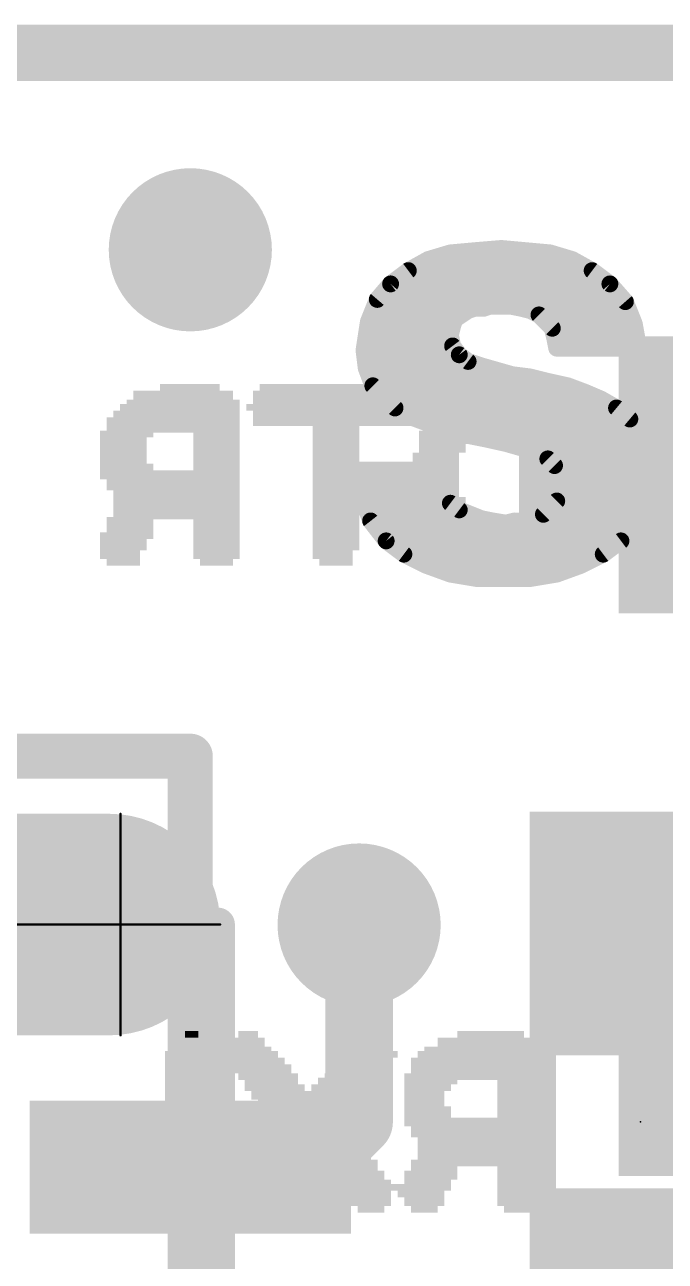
# Model space of a CAD drawing. Extents: x -29 to 78, y -18 to 17.
# Drawn here: x 5.6 to 8.49, y 11.05 to 16.64 of the extents above; entities that cross this region are included whole.
import ezdxf

# ---------------------------------------------------------------- set-up
doc = ezdxf.new("R2010")
doc.units = 0
for name, color, linetype in [('1', 12, 'CONTINUOUS'), ('16', 53, 'CONTINUOUS'), ('18', 110, 'CONTINUOUS'), ('20', 53, 'CONTINUOUS'), ('21', 41, 'CONTINUOUS'), ('22', 40, 'CONTINUOUS'), ('23', 53, 'CONTINUOUS'), ('51', 53, 'CONTINUOUS')]:
    doc.layers.add(name, color=color, linetype=linetype)

# ---------------------------------------------------------------- blocks, each defined once
blk = doc.blocks.new('RECT')
blk.add_solid([(-0.5, -0.5), (0.5, -0.5), (-0.5, 0.5), (0.5, 0.5)])
blk = doc.blocks.new('RECT160000X336000R100')
at = {"const_width": 0.5}
blk.add_lwpolyline([(0.25, -0.55), (0.25, 0.55, 0.4142), (0, 0.8), (0, 0.8, 0.4142), (-0.25, 0.55), (-0.25, -0.55, 0.4142), (0, -0.8), (0, -0.8, 0.4142)], format="xyb", close=True, dxfattribs=at)
blk.add_solid([(-0.0254, -0.5754), (0.0254, -0.5754), (-0.0254, 0.5754), (0.0254, 0.5754)])
blk = doc.blocks.new('ROUNDV')
at = {"const_width": 0.5}
blk.add_lwpolyline([(0, -0.25, 1), (0, 0.25, 1), (0, -0.25)], format="xyb", dxfattribs=at)

msp = doc.modelspace()

# ---------------------------------------------------------------- linework, layer by layer
at = {"layer": '1'}
for points, const_width in [([(0, 16.51), (21.59, 16.51)], 0.254), ([(0, 13.335), (6.35, 13.335)], 0.2032), ([(6.35, 13.335), (6.35, 3.175)], 0.2032), ([(7.112, 11.684), (7.112, 12.573)], 0.3048), ([(6.908, 11.48), (7.112, 11.684)], 0.3048), ([(6.35, 11.48), (6.908, 11.48)], 0.3048)]:
    msp.add_lwpolyline(points, dxfattribs=dict(at, const_width=const_width))
for points, const_width in [([(6.4008, 13.335, 1), (6.2992, 13.335)], 0.1016), ([(6.35, 13.2842, 1), (6.35, 13.3858)], 0.1016), ([(7.1882, 12.573, 1), (7.0358, 12.573)], 0.1524), ([(7.1659, 11.6301, 1), (7.0581, 11.7379)], 0.1524), ([(7.0358, 11.684, 1), (7.1882, 11.684)], 0.1524), ([(6.35, 11.5562, 1), (6.35, 11.4038)], 0.1524), ([(6.908, 11.4038, 1), (6.908, 11.5562)], 0.1524), ([(6.8541, 11.5339, 1), (6.9619, 11.4261)], 0.1524)]:
    msp.add_lwpolyline(points, format="xyb", dxfattribs=dict(at, const_width=const_width))
at = {"layer": '16'}
for points, const_width in [([(0, 16.51), (21.59, 16.51)], 0.254), ([(0, 13.335), (6.35, 13.335)], 0.2032), ([(6.35, 13.335), (6.35, 3.175)], 0.2032)]:
    msp.add_lwpolyline(points, dxfattribs=dict(at, const_width=const_width))
at = {"layer": '16', "const_width": 0.1016}
for points in [[(6.4008, 13.335, 1), (6.2992, 13.335)], [(6.35, 13.2842, 1), (6.35, 13.3858)]]:
    msp.add_lwpolyline(points, format="xyb", dxfattribs=at)
at = {"layer": '20', "const_width": 0.2032}
msp.add_lwpolyline([(0, 16.51), (21.59, 16.51)], dxfattribs=at)
at = {"layer": '21', "const_width": 0.0762}
for points in [[(7.424, 15.577), (7.524, 15.607)], [(7.524, 15.607), (7.634, 15.617)], [(7.634, 15.617), (7.754, 15.627)], [(7.682, 15.621), (7.82, 15.621)], [(7.754, 15.627), (7.974, 15.607)], [(7.974, 15.607), (8.074, 15.577)], [(7.334, 15.527), (7.424, 15.577)], [(7.366, 15.5448), (8.132, 15.5448)], [(8.074, 15.577), (8.164, 15.527)], [(7.254, 15.467), (7.334, 15.527)], [(8.164, 15.527), (8.244, 15.467)], [(7.194, 15.397), (7.254, 15.467)], [(7.2561, 15.4686), (8.2419, 15.4686)], [(8.244, 15.467), (8.314, 15.387)], [(7.154, 15.297), (7.194, 15.397)], [(7.1922, 15.3924), (8.3093, 15.3924)], [(8.314, 15.387), (8.354, 15.287)], [(7.1617, 15.3162), (7.5578, 15.3162)], [(7.604, 15.347), (7.544, 15.307)], [(7.634, 15.357), (7.604, 15.347)], [(7.674, 15.357), (7.634, 15.357)], [(7.704, 15.367), (7.674, 15.357)], [(7.794, 15.367), (7.704, 15.367)], [(7.844, 15.357), (7.794, 15.367)], [(7.884, 15.347), (7.844, 15.357)], [(7.924, 15.327), (7.884, 15.347)], [(7.984, 15.267), (7.924, 15.327)], [(7.9348, 15.3162), (8.3423, 15.3162)], [(7.134, 15.167), (7.154, 15.297)], [(7.534, 15.277), (7.524, 15.237)], [(7.544, 15.307), (7.534, 15.277)], [(7.994, 15.227), (7.984, 15.267)], [(8.354, 15.287), (8.374, 15.177)], [(7.1452, 15.24), (7.5248, 15.24)], [(7.524, 15.237), (7.534, 15.187)], [(7.9908, 15.24), (8.3625, 15.24)], [(8.004, 15.177), (7.994, 15.227)], [(7.144, 15.087), (7.134, 15.167)], [(7.1344, 15.1638), (7.5514, 15.1638)], [(7.534, 15.187), (7.564, 15.147)], [(7.564, 15.147), (7.604, 15.117)], [(8.374, 15.177), (8.004, 15.177)], [(7.604, 15.117), (7.664, 15.097)], [(7.664, 15.097), (7.804, 15.057)], [(7.1439, 15.0876), (7.6969, 15.0876)], [(7.174, 15.007), (7.144, 15.087)], [(7.804, 15.057), (7.884, 15.047)], [(7.884, 15.047), (7.964, 15.027)], [(7.1724, 15.0114), (8.0342, 15.0114)], [(7.274, 14.907), (7.174, 15.007)], [(7.964, 15.027), (8.054, 15.007)], [(8.054, 15.007), (8.134, 14.977)], [(7.2458, 14.9352), (8.2247, 14.9352)], [(8.134, 14.977), (8.204, 14.947)], [(8.204, 14.947), (8.274, 14.907)], [(7.344, 14.867), (7.274, 14.907)], [(7.424, 14.837), (7.344, 14.867)], [(8.274, 14.907), (8.334, 14.857)], [(7.3653, 14.859), (8.3316, 14.859)], [(7.504, 14.817), (7.424, 14.837)], [(7.584, 14.787), (7.504, 14.817)], [(8.334, 14.857), (8.374, 14.797)], [(7.684, 14.767), (7.584, 14.787)], [(7.605, 14.7828), (8.3793, 14.7828)], [(7.774, 14.747), (7.684, 14.767)], [(8.374, 14.797), (8.404, 14.717)], [(7.914, 14.707), (7.774, 14.747)], [(7.964, 14.677), (7.914, 14.707)], [(7.9147, 14.7066), (8.4052, 14.7066)], [(8.404, 14.717), (8.414, 14.627)], [(7.994, 14.647), (7.964, 14.677)], [(8.014, 14.617), (7.994, 14.647)], [(7.124, 14.507), (7.104, 14.627)], [(7.104, 14.627), (7.474, 14.627)], [(7.474, 14.627), (7.484, 14.567)], [(8.0051, 14.6304), (8.4136, 14.6304)], [(8.024, 14.577), (8.014, 14.617)], [(8.414, 14.627), (8.404, 14.497)], [(7.1161, 14.5542), (7.4904, 14.5542)], [(7.484, 14.567), (7.504, 14.527)], [(8.024, 14.527), (8.024, 14.577)], [(8.024, 14.5542), (8.4084, 14.5542)], [(7.164, 14.397), (7.124, 14.507)], [(7.1345, 14.478), (7.5236, 14.478)], [(7.504, 14.527), (7.524, 14.477)], [(7.524, 14.477), (7.564, 14.447)], [(7.944, 14.427), (8.004, 14.487)], [(7.995, 14.478), (8.3945, 14.478)], [(8.004, 14.487), (8.024, 14.527)], [(8.404, 14.497), (8.354, 14.397)], [(7.564, 14.447), (7.664, 14.407)], [(7.904, 14.417), (7.944, 14.427)], [(7.1623, 14.4018), (7.69, 14.4018)], [(7.234, 14.307), (7.164, 14.397)], [(7.664, 14.407), (7.714, 14.397)], [(7.714, 14.397), (7.774, 14.387)], [(7.774, 14.387), (7.814, 14.397)], [(7.814, 14.397), (7.854, 14.397)], [(7.854, 14.397), (7.904, 14.417)], [(7.866, 14.4018), (8.3564, 14.4018)], [(8.354, 14.397), (8.294, 14.307)], [(7.2195, 14.3256), (8.3064, 14.3256)], [(7.314, 14.247), (7.234, 14.307)], [(8.294, 14.307), (8.214, 14.247)], [(7.3108, 14.2494), (8.2172, 14.2494)], [(7.414, 14.197), (7.314, 14.247)], [(7.524, 14.157), (7.414, 14.197)], [(8.114, 14.197), (8.004, 14.157)], [(8.214, 14.247), (8.114, 14.197)], [(7.4794, 14.1732), (8.0486, 14.1732)], [(7.644, 14.137), (7.524, 14.157)], [(8.004, 14.157), (7.884, 14.137)], [(7.884, 14.137), (7.644, 14.137)]]:
    msp.add_lwpolyline(points, dxfattribs=at)
at = {"layer": '21', "const_width": 0.0381}
for points in [[(7.5223, 15.626, 1), (7.5257, 15.588)], [(7.5295, 15.5888, 1), (7.5185, 15.6252)], [(7.6324, 15.636, 1), (7.6356, 15.598)], [(7.6357, 15.598, 1), (7.6323, 15.636)], [(7.682, 15.6401, 1), (7.682, 15.602)], [(7.7557, 15.646, 1), (7.7523, 15.608)], [(7.7556, 15.608, 1), (7.7524, 15.646)], [(7.82, 15.602, 1), (7.82, 15.6401)], [(7.9795, 15.6252, 1), (7.9685, 15.5888)], [(7.9723, 15.588, 1), (7.9757, 15.626)], [(7.366, 15.5639, 1), (7.366, 15.5258)], [(7.4185, 15.5952, 1), (7.4295, 15.5588)], [(7.4333, 15.5603, 1), (7.4147, 15.5937)], [(8.0833, 15.5937, 1), (8.0647, 15.5603)], [(8.0685, 15.5588, 1), (8.0795, 15.5952)], [(8.132, 15.5258, 1), (8.132, 15.5639)], [(7.3247, 15.5437, 1), (7.3433, 15.5103)], [(7.3454, 15.5118, 1), (7.3226, 15.5422)], [(8.1754, 15.5422, 1), (8.1526, 15.5118)], [(8.1547, 15.5103, 1), (8.1733, 15.5437)], [(7.2426, 15.4822, 1), (7.2654, 15.4518)], [(7.2561, 15.4877, 1), (7.2561, 15.4496)], [(7.2685, 15.4546, 1), (7.2395, 15.4794)], [(8.2583, 15.4795, 1), (8.2297, 15.4545)], [(8.2326, 15.4518, 1), (8.2554, 15.4822)], [(8.2419, 15.4496, 1), (8.2419, 15.4877)], [(7.1922, 15.4115, 1), (7.1922, 15.3734)], [(7.1795, 15.4094, 1), (7.2085, 15.3846)], [(7.2117, 15.3899, 1), (7.1763, 15.4041)], [(8.3317, 15.3941, 1), (8.2963, 15.3799)], [(8.2997, 15.3745, 1), (8.3283, 15.3995)], [(8.3093, 15.3734, 1), (8.3093, 15.4115)], [(7.1617, 15.3353, 1), (7.1617, 15.2972)], [(7.5578, 15.2972, 1), (7.5578, 15.3353)], [(7.598, 15.3651, 1), (7.61, 15.3289)], [(7.6146, 15.3311, 1), (7.5934, 15.3629)], [(7.634, 15.3761, 1), (7.634, 15.338)], [(7.64, 15.3389, 1), (7.628, 15.3751)], [(7.668, 15.3751, 1), (7.68, 15.3389)], [(7.674, 15.338, 1), (7.674, 15.3761)], [(7.704, 15.3861, 1), (7.704, 15.348)], [(7.71, 15.3489, 1), (7.698, 15.3851)], [(7.7977, 15.3857, 1), (7.7903, 15.3483)], [(7.794, 15.348, 1), (7.794, 15.3861)], [(7.8486, 15.3755, 1), (7.8394, 15.3385)], [(7.8403, 15.3383, 1), (7.8477, 15.3757)], [(7.8925, 15.364, 1), (7.8755, 15.33)], [(7.8794, 15.3285, 1), (7.8886, 15.3655)], [(7.9375, 15.3405, 1), (7.9105, 15.3135)], [(7.9155, 15.31, 1), (7.9325, 15.344)], [(7.9348, 15.3353, 1), (7.9348, 15.2972)], [(8.3423, 15.2972, 1), (8.3423, 15.3353)], [(7.1363, 15.3041, 1), (7.1717, 15.2899)], [(7.1728, 15.2941, 1), (7.1352, 15.2999)], [(7.5159, 15.283, 1), (7.5521, 15.271)], [(7.5525, 15.2724, 1), (7.5155, 15.2816)], [(7.5334, 15.3229, 1), (7.5546, 15.2911)], [(7.5621, 15.301, 1), (7.5259, 15.313)], [(8.0025, 15.2716, 1), (7.9655, 15.2624)], [(7.9705, 15.2535, 1), (7.9975, 15.2805)], [(8.3727, 15.2904, 1), (8.3353, 15.2836)], [(8.3363, 15.2799, 1), (8.3717, 15.2941)], [(7.1452, 15.2591, 1), (7.1452, 15.221)], [(7.5427, 15.2407, 1), (7.5053, 15.2333)], [(7.5055, 15.2416, 1), (7.5425, 15.2324)], [(7.5248, 15.221, 1), (7.5248, 15.2591)], [(7.9908, 15.2591, 1), (7.9908, 15.221)], [(8.0127, 15.2307, 1), (7.9753, 15.2233)], [(7.9755, 15.2224, 1), (8.0125, 15.2316)], [(8.3625, 15.221, 1), (8.3625, 15.2591)], [(7.1529, 15.1694, 1), (7.1151, 15.1646)], [(7.1152, 15.1699, 1), (7.1528, 15.1641)], [(7.1344, 15.1829, 1), (7.1344, 15.1448)], [(7.5492, 15.1984, 1), (7.5188, 15.1756)], [(7.5153, 15.1833, 1), (7.5527, 15.1907)], [(7.5754, 15.1622, 1), (7.5526, 15.1318)], [(7.5514, 15.1448, 1), (7.5514, 15.1829)], [(8.004, 15.1961, 1), (8.004, 15.158)], [(7.9853, 15.1733, 1), (8.0227, 15.1807)], [(8.3553, 15.1736, 1), (8.3927, 15.1804)], [(8.374, 15.158, 1), (8.374, 15.1961)], [(7.5488, 15.1356, 1), (7.5792, 15.1584)], [(7.61, 15.1351, 1), (7.598, 15.0989)], [(7.5926, 15.1018, 1), (7.6154, 15.1322)], [(7.6692, 15.1153, 1), (7.6588, 15.0787)], [(7.658, 15.0789, 1), (7.67, 15.1151)], [(7.1439, 15.1067, 1), (7.1439, 15.0686)], [(7.1618, 15.0937, 1), (7.1262, 15.0803)], [(7.1251, 15.0846, 1), (7.1629, 15.0894)], [(7.6969, 15.0686, 1), (7.6969, 15.1067)], [(7.8064, 15.0759, 1), (7.8016, 15.0381)], [(7.7988, 15.0387, 1), (7.8092, 15.0753)], [(7.8886, 15.0655, 1), (7.8794, 15.0285)], [(7.8816, 15.0281, 1), (7.8864, 15.0659)], [(7.1724, 15.0305, 1), (7.1724, 14.9924)], [(7.1875, 15.0205, 1), (7.1605, 14.9935)], [(7.1562, 15.0003, 1), (7.1918, 15.0137)], [(7.9681, 15.0456, 1), (7.9599, 15.0084)], [(7.9594, 15.0085, 1), (7.9686, 15.0455)], [(8.0342, 14.9924, 1), (8.0342, 15.0305)], [(8.0607, 15.0248, 1), (8.0473, 14.9892)], [(8.0499, 14.9884, 1), (8.0581, 15.0256)], [(7.2458, 14.9543, 1), (7.2458, 14.9162)], [(8.1415, 14.9945, 1), (8.1265, 14.9595)], [(8.1273, 14.9592, 1), (8.1407, 14.9948)], [(8.2135, 14.9635, 1), (8.1945, 14.9305)], [(8.1965, 14.9295, 1), (8.2115, 14.9645)], [(8.2247, 14.9162, 1), (8.2247, 14.9543)], [(7.2835, 14.9235, 1), (7.2645, 14.8905)], [(7.2605, 14.8935, 1), (7.2875, 14.9205)], [(7.3507, 14.8848, 1), (7.3373, 14.8492)], [(8.2862, 14.9216, 1), (8.2618, 14.8924)], [(8.2645, 14.8905, 1), (8.2835, 14.9235)], [(7.3345, 14.8505, 1), (7.3535, 14.8835)], [(7.3653, 14.878, 1), (7.3653, 14.8399)], [(7.4286, 14.8555, 1), (7.4194, 14.8185)], [(7.4173, 14.8192, 1), (7.4307, 14.8548)], [(7.5107, 14.8348, 1), (7.4973, 14.7992)], [(7.4994, 14.7985, 1), (7.5086, 14.8355)], [(8.3499, 14.8676, 1), (8.3181, 14.8464)], [(8.3218, 14.8424, 1), (8.3462, 14.8716)], [(8.3316, 14.8399, 1), (8.3316, 14.878)], [(7.5877, 14.8057, 1), (7.5803, 14.7683)], [(7.5773, 14.7692, 1), (7.5907, 14.8048)], [(7.605, 14.8018, 1), (7.605, 14.7637)], [(7.6881, 14.7856, 1), (7.6799, 14.7484)], [(7.6803, 14.7483, 1), (7.6877, 14.7857)], [(8.3918, 14.8037, 1), (8.3562, 14.7903)], [(8.3581, 14.7864, 1), (8.3899, 14.8076)], [(8.3793, 14.7637, 1), (8.3793, 14.8018)], [(7.7792, 14.7653, 1), (7.7688, 14.7287)], [(7.7699, 14.7284, 1), (7.7781, 14.7656)], [(7.9238, 14.7233, 1), (7.9042, 14.6907)], [(7.9147, 14.7256, 1), (7.9147, 14.6875)], [(7.9088, 14.6887, 1), (7.9192, 14.7253)], [(8.4229, 14.7191, 1), (8.3851, 14.7149)], [(8.3862, 14.7103, 1), (8.4218, 14.7237)], [(8.4052, 14.6875, 1), (8.4052, 14.7256)], [(7.9775, 14.6905, 1), (7.9505, 14.6635)], [(7.9542, 14.6607, 1), (7.9738, 14.6933)], [(8.0099, 14.6576, 1), (7.9781, 14.6364)], [(7.104, 14.6461, 1), (7.104, 14.608)], [(7.1228, 14.6301, 1), (7.0852, 14.6239)], [(7.4928, 14.6301, 1), (7.4552, 14.6239)], [(7.474, 14.608, 1), (7.474, 14.6461)], [(7.9805, 14.6335, 1), (8.0075, 14.6605)], [(8.0051, 14.6494, 1), (8.0051, 14.6113)], [(8.0325, 14.6216, 1), (7.9955, 14.6124)], [(7.9981, 14.6064, 1), (8.0299, 14.6276)], [(8.433, 14.6255, 1), (8.395, 14.6285)], [(8.3951, 14.6249, 1), (8.4329, 14.6291)], [(8.4136, 14.6113, 1), (8.4136, 14.6494)], [(7.1161, 14.5733, 1), (7.1161, 14.5352)], [(7.501, 14.5755, 1), (7.467, 14.5585)], [(7.4652, 14.5639, 1), (7.5028, 14.5701)], [(7.4904, 14.5352, 1), (7.4904, 14.5733)], [(8.024, 14.5733, 1), (8.024, 14.5352)], [(8.0431, 14.577, 1), (8.005, 14.577)], [(8.0055, 14.5724, 1), (8.0425, 14.5816)], [(8.4084, 14.5352, 1), (8.4084, 14.5733)], [(7.1419, 14.5135, 1), (7.1061, 14.5005)], [(7.1052, 14.5039, 1), (7.1428, 14.5101)], [(7.1345, 14.4971, 1), (7.1345, 14.459)], [(7.5217, 14.5341, 1), (7.4863, 14.5199)], [(7.487, 14.5185, 1), (7.521, 14.5355)], [(7.5354, 14.4922, 1), (7.5126, 14.4618)], [(7.5236, 14.459, 1), (7.5236, 14.4971)], [(7.995, 14.4971, 1), (7.995, 14.459)], [(7.987, 14.4955, 1), (8.021, 14.4785)], [(8.0175, 14.4735, 1), (7.9905, 14.5005)], [(8.005, 14.527, 1), (8.0431, 14.527)], [(8.041, 14.5185, 1), (8.007, 14.5355)], [(8.385, 14.4985, 1), (8.423, 14.4955)], [(8.421, 14.4885, 1), (8.387, 14.5055)], [(8.3945, 14.459, 1), (8.3945, 14.4971)], [(7.5063, 14.4699, 1), (7.5417, 14.4841)], [(7.5711, 14.4647, 1), (7.5569, 14.4293)], [(7.5526, 14.4318, 1), (7.5754, 14.4622)], [(7.9305, 14.4405, 1), (7.9575, 14.4135)], [(7.9486, 14.4085, 1), (7.9394, 14.4455)], [(7.1623, 14.4209, 1), (7.1623, 14.3828)], [(7.179, 14.4087, 1), (7.149, 14.3853)], [(7.1461, 14.3905, 1), (7.1819, 14.4035)], [(7.6677, 14.4257, 1), (7.6603, 14.3883)], [(7.6569, 14.3893, 1), (7.6711, 14.4247)], [(7.69, 14.3828, 1), (7.69, 14.4209)], [(7.7171, 14.4158, 1), (7.7109, 14.3782)], [(7.7103, 14.3783, 1), (7.7177, 14.4157)], [(7.7694, 14.4055, 1), (7.7786, 14.3685)], [(7.7709, 14.3682, 1), (7.7771, 14.4058)], [(7.814, 14.4161, 1), (7.814, 14.378)], [(7.8186, 14.3785, 1), (7.8094, 14.4155)], [(7.8469, 14.4147, 1), (7.8611, 14.3793)], [(7.866, 14.4209, 1), (7.866, 14.3828)], [(7.854, 14.378, 1), (7.854, 14.4161)], [(7.8994, 14.4355, 1), (7.9086, 14.3985)], [(7.9111, 14.3993, 1), (7.8969, 14.4347)], [(8.337, 14.4055, 1), (8.371, 14.3885)], [(8.3699, 14.3864, 1), (8.3381, 14.4076)], [(8.3564, 14.3828, 1), (8.3564, 14.4209)], [(7.2195, 14.3447, 1), (7.2195, 14.3066)], [(8.3064, 14.3066, 1), (8.3064, 14.3447)], [(7.2454, 14.3222, 1), (7.2226, 14.2918)], [(7.219, 14.2953, 1), (7.249, 14.3187)], [(8.2781, 14.3176, 1), (8.3099, 14.2964)], [(8.3054, 14.2918, 1), (8.2826, 14.3222)], [(7.3108, 14.2685, 1), (7.3108, 14.2304)], [(7.3225, 14.264, 1), (7.3055, 14.23)], [(7.3026, 14.2318, 1), (7.3254, 14.2622)], [(7.4205, 14.2149, 1), (7.4075, 14.1791)], [(8.1205, 14.1791, 1), (8.1075, 14.2149)], [(8.2026, 14.2622, 1), (8.2254, 14.2318)], [(8.2225, 14.23, 1), (8.2055, 14.264)], [(8.2172, 14.2304, 1), (8.2172, 14.2685)], [(7.4055, 14.18, 1), (7.4225, 14.214)], [(7.4794, 14.1923, 1), (7.4794, 14.1542)], [(7.5271, 14.1758, 1), (7.5209, 14.1382)], [(7.5175, 14.1391, 1), (7.5305, 14.1749)], [(7.9975, 14.1749, 1), (8.0105, 14.1391)], [(8.0071, 14.1382, 1), (8.0009, 14.1758)], [(8.0486, 14.1542, 1), (8.0486, 14.1923)], [(8.1055, 14.214, 1), (8.1225, 14.18)], [(7.644, 14.1561, 1), (7.644, 14.118)], [(7.6409, 14.1182, 1), (7.6471, 14.1558)], [(7.8809, 14.1558, 1), (7.8871, 14.1182)], [(7.884, 14.118, 1), (7.884, 14.1561)]]:
    msp.add_lwpolyline(points, format="xyb", dxfattribs=at)
at = {"layer": '23'}
msp.add_point((8.382, 11.684), dxfattribs=at)
at = {"layer": '51'}
for points, const_width in [([(6.035, 13.075), (6.035, 12.075)], 0.01), ([(-1.345, 12.575), (6.475, 12.575)], 0.1524), ([(6.475, 12.575), (6.475, 3.935)], 0.1524), ([(6.475, 12.575), (4.385, 12.575)], 0.01), ([(6.485, 12.575), (6.475, 12.575)], 0.01), ([(7.95, 11.328), (7.95, 12.04)], 0.1016)]:
    msp.add_lwpolyline(points, dxfattribs=dict(at, const_width=const_width))
for points, const_width in [([(6.0375, 13.075, 1), (6.0325, 13.075)], 0.005), ([(6.5131, 12.575, 1), (6.4369, 12.575)], 0.0762), ([(6.475, 12.5369, 1), (6.475, 12.6131)], 0.0762), ([(6.475, 12.5775, 1), (6.475, 12.5725)], 0.005), ([(6.475, 12.5725, 1), (6.475, 12.5775)], 0.005), ([(6.485, 12.5725, 1), (6.485, 12.5775)], 0.005), ([(6.0325, 12.075, 1), (6.0375, 12.075)], 0.005), ([(7.9754, 12.04, 1), (7.9246, 12.04)], 0.0508), ([(7.9246, 11.328, 1), (7.9754, 11.328)], 0.0508)]:
    msp.add_lwpolyline(points, format="xyb", dxfattribs=dict(at, const_width=const_width))

# ---------------------------------------------------------------- block references
at = {"layer": '1', "rotation": 90}
msp.add_blockref('RECT160000X336000R100', (5.435, 12.575), dxfattribs=at)
at = {"layer": '1', "xscale": 1.1, "rotation": 90}
for p in [(8.382, 12.534), (8.382, 10.834)]:
    msp.add_blockref('RECT', p, dxfattribs=at)
at = {"layer": '1', "xscale": 0.6, "yscale": 1.45, "rotation": 90}
msp.add_blockref('RECT', (6.35, 11.48), dxfattribs=at)
at = {"layer": '16', "xscale": 1.25, "yscale": 3, "rotation": 90}
for p in [(9.783, 14.605), (9.783, 12.065)]:
    msp.add_blockref('RECT', p, dxfattribs=at)
at = {"layer": '16', "rotation": 270}
msp.add_blockref('RECT160000X336000R100', (5.435, 12.575), dxfattribs=at)
at = {"layer": '18', "xscale": 0.7366, "yscale": 0.7366}
for p in [(6.35, 15.621), (6.35, 15.621), (7.112, 12.573), (7.112, 12.573)]:
    msp.add_blockref('ROUNDV', p, dxfattribs=at)
at = {"layer": '22', "rotation": 180}
for p, xscale, yscale in [((6.318, 14.965), 0.45, 0.04), ((6.348, 15), 0.27, 0.03), ((7.008, 14.965), 0.75, 0.04), ((6.993, 15), 0.66, 0.03), ((7.818, 14.965), 0.45, 0.04), ((7.848, 15), 0.27, 0.03), ((6.303, 14.91), 0.54, 0.03), ((6.318, 14.93), 0.51, 0.03), ((6.993, 14.91), 0.78, 0.03), ((7.008, 14.93), 0.75, 0.03), ((7.773, 14.91), 0.54, 0.03), ((7.788, 14.93), 0.51, 0.03), ((6.273, 14.845), 0.6, 0.04), ((6.288, 14.88), 0.57, 0.03), ((7.008, 14.88), 0.75, 0.03), ((6.993, 14.845), 0.72, 0.04), ((7.743, 14.845), 0.6, 0.04), ((7.758, 14.88), 0.57, 0.03), ((6.063, 14.79), 0.24, 0.03), ((6.273, 14.81), 0.6, 0.03), ((6.468, 14.79), 0.21, 0.03), ((7.008, 14.81), 0.21, 0.03), ((7.008, 14.79), 0.21, 0.03), ((7.533, 14.79), 0.3, 0.03), ((7.728, 14.81), 0.63, 0.03), ((7.938, 14.79), 0.21, 0.03), ((6.048, 14.76), 0.21, 0.03), ((6.048, 14.725), 0.21, 0.04), ((6.468, 14.76), 0.21, 0.03), ((6.468, 14.725), 0.21, 0.04), ((7.008, 14.76), 0.21, 0.03), ((7.008, 14.725), 0.21, 0.04), ((7.503, 14.76), 0.24, 0.03), ((7.488, 14.725), 0.21, 0.04), ((7.938, 14.76), 0.21, 0.03), ((7.938, 14.725), 0.21, 0.04), ((6.048, 14.69), 0.21, 0.03), ((6.468, 14.69), 0.21, 0.03), ((7.008, 14.69), 0.21, 0.03), ((7.458, 14.69), 0.21, 0.03), ((7.938, 14.69), 0.21, 0.03), ((6.048, 14.66), 0.21, 0.03), ((6.063, 14.64), 0.24, 0.03), ((6.258, 14.605), 0.63, 0.04), ((6.468, 14.66), 0.21, 0.03), ((6.468, 14.64), 0.21, 0.03), ((7.008, 14.66), 0.21, 0.03), ((7.008, 14.64), 0.21, 0.03), ((7.008, 14.605), 0.21, 0.04), ((7.458, 14.66), 0.21, 0.03), ((7.458, 14.64), 0.21, 0.03), ((7.458, 14.605), 0.21, 0.04), ((7.938, 14.66), 0.21, 0.03), ((7.938, 14.64), 0.21, 0.03), ((7.938, 14.605), 0.21, 0.04), ((6.273, 14.57), 0.6, 0.03), ((7.008, 14.57), 0.21, 0.03), ((7.458, 14.57), 0.21, 0.03), ((7.938, 14.57), 0.21, 0.03), ((6.273, 14.55), 0.6, 0.03), ((6.288, 14.52), 0.57, 0.03), ((7.008, 14.55), 0.21, 0.03), ((7.008, 14.52), 0.21, 0.03), ((7.458, 14.55), 0.21, 0.03), ((7.458, 14.52), 0.21, 0.03), ((7.938, 14.55), 0.21, 0.03), ((7.938, 14.52), 0.21, 0.03), ((6.288, 14.485), 0.57, 0.04), ((6.288, 14.45), 0.57, 0.03), ((7.008, 14.485), 0.21, 0.04), ((7.008, 14.45), 0.21, 0.03), ((7.473, 14.485), 0.24, 0.04), ((7.503, 14.45), 0.24, 0.03), ((7.938, 14.485), 0.21, 0.04), ((7.938, 14.45), 0.21, 0.03), ((6.078, 14.4), 0.21, 0.03), ((6.288, 14.42), 0.57, 0.03), ((6.468, 14.4), 0.21, 0.03), ((7.008, 14.42), 0.21, 0.03), ((7.008, 14.4), 0.21, 0.03), ((7.518, 14.42), 0.27, 0.03), ((7.728, 14.4), 0.63, 0.03), ((7.938, 14.42), 0.21, 0.03), ((6.078, 14.365), 0.21, 0.04), ((6.468, 14.365), 0.21, 0.04), ((7.008, 14.365), 0.21, 0.04), ((7.728, 14.365), 0.63, 0.04), ((6.063, 14.33), 0.24, 0.03), ((6.048, 14.31), 0.21, 0.03), ((6.048, 14.28), 0.21, 0.03), ((6.468, 14.33), 0.21, 0.03), ((6.468, 14.31), 0.21, 0.03), ((6.468, 14.28), 0.21, 0.03), ((7.008, 14.33), 0.21, 0.03), ((7.008, 14.31), 0.21, 0.03), ((7.008, 14.28), 0.21, 0.03), ((7.743, 14.33), 0.6, 0.03), ((7.758, 14.31), 0.57, 0.03), ((7.773, 14.28), 0.54, 0.03), ((6.033, 14.245), 0.18, 0.04), ((6.468, 14.245), 0.21, 0.04), ((6.993, 14.245), 0.18, 0.04), ((7.803, 14.245), 0.48, 0.04), ((6.048, 14.21), 0.15, 0.03), ((6.468, 14.21), 0.15, 0.03), ((7.008, 14.21), 0.15, 0.03), ((7.818, 14.21), 0.39, 0.03), ((6.356, 12.044), 0.18, 0.04), ((6.356, 12.079), 0.06, 0.03), ((6.611, 12.044), 0.15, 0.04), ((6.611, 12.079), 0.09, 0.03), ((7.166, 12.044), 0.18, 0.04), ((7.151, 12.079), 0.09, 0.03), ((7.691, 12.044), 0.45, 0.04), ((7.706, 12.079), 0.3, 0.03), ((6.341, 11.989), 0.21, 0.03), ((6.356, 12.009), 0.18, 0.03), ((6.611, 12.009), 0.21, 0.03), ((6.626, 11.989), 0.24, 0.03), ((7.151, 11.989), 0.27, 0.03), ((7.151, 12.009), 0.21, 0.03), ((7.646, 11.989), 0.54, 0.03), ((7.661, 12.009), 0.51, 0.03), ((6.341, 11.959), 0.21, 0.03), ((6.641, 11.959), 0.27, 0.03), ((7.136, 11.959), 0.24, 0.03), ((7.631, 11.959), 0.57, 0.03), ((6.341, 11.924), 0.21, 0.04), ((6.341, 11.889), 0.21, 0.03), ((6.671, 11.924), 0.27, 0.04), ((6.701, 11.889), 0.27, 0.03), ((7.091, 11.889), 0.27, 0.03), ((7.121, 11.924), 0.27, 0.04), ((7.616, 11.889), 0.6, 0.03), ((7.631, 11.924), 0.57, 0.04), ((6.341, 11.869), 0.21, 0.03), ((6.341, 11.839), 0.21, 0.03), ((6.716, 11.869), 0.24, 0.03), ((6.731, 11.839), 0.27, 0.03), ((7.031, 11.839), 0.27, 0.03), ((7.061, 11.869), 0.27, 0.03), ((7.436, 11.869), 0.24, 0.03), ((7.421, 11.839), 0.21, 0.03), ((7.826, 11.869), 0.18, 0.03), ((7.826, 11.839), 0.18, 0.03), ((6.341, 11.804), 0.21, 0.04), ((6.341, 11.769), 0.21, 0.03), ((6.881, 11.804), 0.51, 0.04), ((6.881, 11.769), 0.45, 0.03), ((7.406, 11.804), 0.18, 0.04), ((7.406, 11.769), 0.18, 0.03), ((7.826, 11.804), 0.18, 0.04), ((7.826, 11.769), 0.18, 0.03), ((6.341, 11.739), 0.21, 0.03), ((6.341, 11.719), 0.21, 0.03), ((6.881, 11.739), 0.39, 0.03), ((6.881, 11.719), 0.33, 0.03), ((7.421, 11.739), 0.21, 0.03), ((7.421, 11.719), 0.21, 0.03), ((7.826, 11.739), 0.18, 0.03), ((7.826, 11.719), 0.18, 0.03), ((6.341, 11.684), 0.21, 0.04), ((6.881, 11.684), 0.27, 0.04), ((7.616, 11.684), 0.6, 0.04), ((6.341, 11.649), 0.21, 0.03), ((6.341, 11.629), 0.21, 0.03), ((6.341, 11.599), 0.21, 0.03), ((6.881, 11.599), 0.45, 0.03), ((6.881, 11.629), 0.39, 0.03), ((6.881, 11.649), 0.33, 0.03), ((7.631, 11.649), 0.57, 0.03), ((7.631, 11.629), 0.57, 0.03), ((7.646, 11.599), 0.54, 0.03), ((6.341, 11.564), 0.21, 0.04), ((6.896, 11.564), 0.48, 0.04), ((7.646, 11.564), 0.54, 0.04), ((6.341, 11.529), 0.21, 0.03), ((6.341, 11.499), 0.21, 0.03), ((6.731, 11.499), 0.27, 0.03), ((6.896, 11.529), 0.54, 0.03), ((7.061, 11.499), 0.27, 0.03), ((7.631, 11.499), 0.57, 0.03), ((7.646, 11.529), 0.54, 0.03), ((6.341, 11.479), 0.21, 0.03), ((6.341, 11.444), 0.21, 0.04), ((6.671, 11.444), 0.27, 0.04), ((6.701, 11.479), 0.27, 0.03), ((7.076, 11.479), 0.24, 0.03), ((7.091, 11.444), 0.27, 0.04), ((7.436, 11.444), 0.24, 0.04), ((7.451, 11.479), 0.21, 0.03), ((7.826, 11.479), 0.18, 0.03), ((7.826, 11.444), 0.18, 0.04), ((6.341, 11.409), 0.21, 0.03), ((6.341, 11.389), 0.21, 0.03), ((6.641, 11.409), 0.27, 0.03), ((6.626, 11.389), 0.24, 0.03), ((7.121, 11.409), 0.27, 0.03), ((7.271, 11.389), 0.51, 0.03), ((7.421, 11.409), 0.21, 0.03), ((7.826, 11.409), 0.18, 0.03), ((7.826, 11.389), 0.18, 0.03), ((6.341, 11.359), 0.21, 0.03), ((6.356, 11.324), 0.18, 0.04), ((6.611, 11.359), 0.21, 0.03), ((6.596, 11.324), 0.18, 0.04), ((7.151, 11.359), 0.21, 0.03), ((7.166, 11.324), 0.18, 0.04), ((7.391, 11.359), 0.21, 0.03), ((7.406, 11.324), 0.18, 0.04), ((7.826, 11.359), 0.18, 0.03), ((7.826, 11.324), 0.18, 0.04), ((6.341, 11.289), 0.15, 0.03), ((6.596, 11.289), 0.12, 0.03), ((7.166, 11.289), 0.12, 0.03), ((7.406, 11.289), 0.12, 0.03), ((7.826, 11.289), 0.12, 0.03)]:
    msp.add_blockref('RECT', p, dxfattribs=dict(at, xscale=xscale, yscale=yscale))
at = {"layer": '51', "xscale": 0.5001, "yscale": 0.95, "rotation": 90}
for p in [(8.3769, 12.2643), (8.3769, 11.0959)]:
    msp.add_blockref('RECT', p, dxfattribs=at)

doc.saveas('drawing.dxf')
